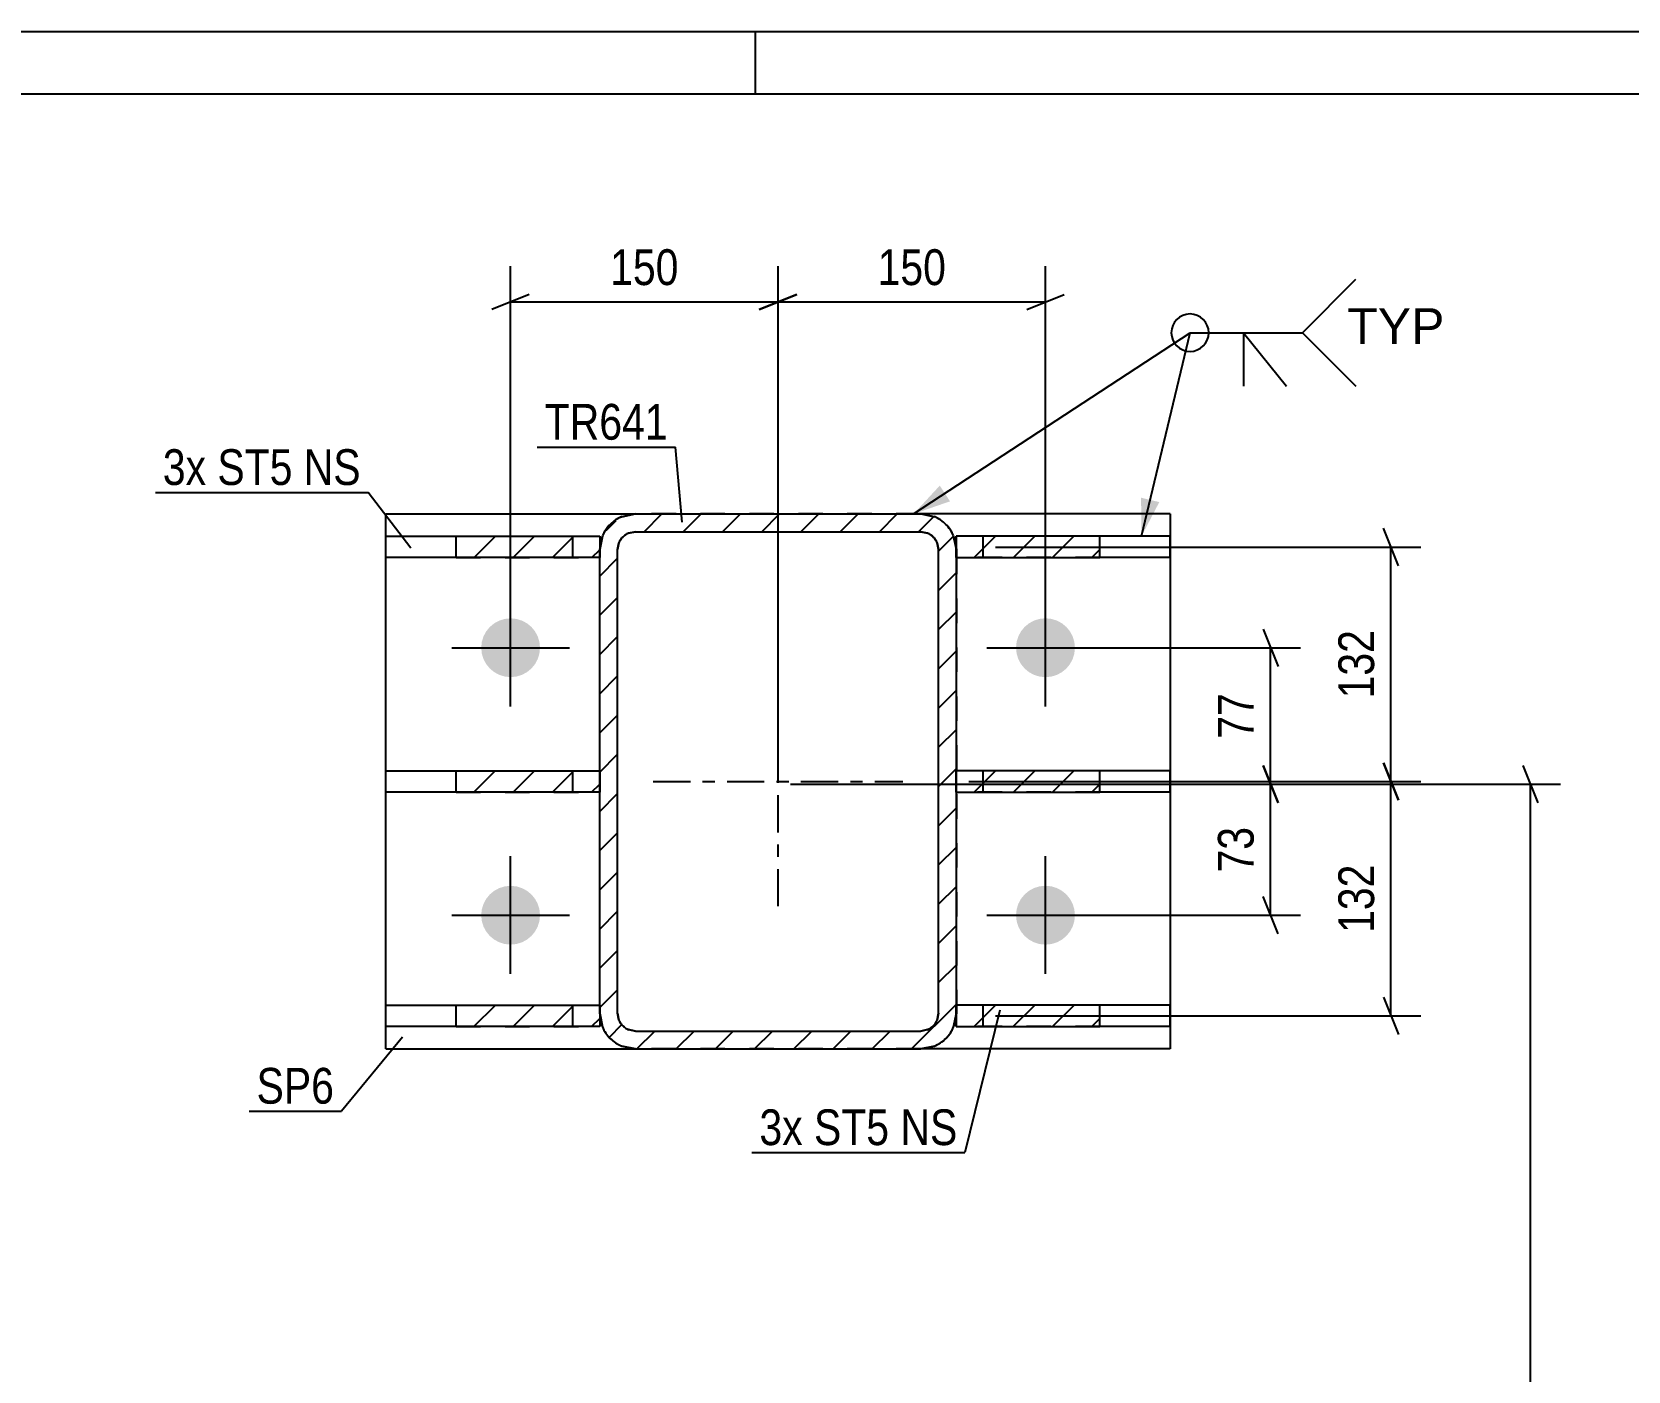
# Model space of a CAD drawing. Header units: millimetres. Extents: x 0 to 841, y 0 to 594.
# Drawn here: x 363 to 490.9, y 486.7 to 594 of the extents above; entities that cross this region are included whole.
import ezdxf

# ---------------------------------------------------------------- set-up
doc = ezdxf.new("R2010")
doc.units = ezdxf.units.MM
doc.linetypes.add('DXK_LINE_DOT2', pattern=[3.9198, 1.9599, -1.9599])
doc.linetypes.add('DXK_LINE_DOT3', pattern=[5.9187, 2.979, -0.9799, 0.9799, -0.9799])
doc.styles.add('Arial', font='ARIAL.TTF', dxfattribs={"height": 0.2})
doc.styles.add('Arial Narrow', font='ARIALN.TTF', dxfattribs={"height": 0.2})

# ---------------------------------------------------------------- blocks, each defined once
blk = doc.blocks.new('Unknown-761545199-1132')
at = {"color": 5, "linetype": 'Continuous'}
for p, q in [((841, 594), (0, 594)), ((421, 589), (421, 594)), ((836, 589), (5, 589))]:
    blk.add_line(p, q, dxfattribs=at)
blk = doc.blocks.new('Part-761545199-2595 - 2454')
at = {"linetype": 'Continuous'}
h = blk.add_hatch(dxfattribs=at)
h.set_pattern_fill('', scale=0.7, style=0, pattern_type=0)
h.set_pattern_definition([(45, (397.0104, 553.5897), (-1.57154, 1.57154), [])])
h.paths.add_polyline_path([(408.51, 553.59), (397.01, 553.59), (397.01, 551.88), (408.51, 551.88)])
at = {"color": 2, "linetype": 'Continuous'}
for p, q in [((391.37, 553.59), (397.01, 553.59)), ((391.37, 551.88), (391.37, 553.59)), ((397.01, 553.59), (408.51, 553.59)), ((397.01, 551.88), (397.01, 553.59)), ((408.51, 553.59), (408.51, 551.88)), ((397.01, 551.88), (391.37, 551.88)), ((408.51, 551.88), (397.01, 551.88))]:
    blk.add_line(p, q, dxfattribs=at)
at = {"color": 7, "linetype": 'DXK_LINE_DOT2'}
for p, q in [((397.01, 553.59), (408.51, 553.59)), ((406.37, 551.88), (406.37, 553.59)), ((408.51, 553.59), (408.51, 551.88)), ((397.01, 551.88), (408.51, 551.88))]:
    blk.add_line(p, q, dxfattribs=at)
blk = doc.blocks.new('Part-761545199-2473 - 2454')
at = {"color": 2, "linetype": 'Continuous'}
for p, q in [((391.37, 512.52), (391.37, 555.38)), ((391.37, 555.38), (411.37, 555.38)), ((454.23, 555.38), (434.23, 555.38)), ((454.23, 555.38), (454.23, 512.52)), ((391.37, 512.52), (411.37, 512.52)), ((454.23, 512.52), (434.23, 512.52))]:
    blk.add_line(p, q, dxfattribs=at)
at = {"color": 7, "linetype": 'DXK_LINE_DOT2'}
for p, q in [((434.23, 555.38), (411.37, 555.38)), ((434.23, 512.52), (411.37, 512.52))]:
    blk.add_line(p, q, dxfattribs=at)
blk = doc.blocks.new('Part-761545199-2559 - 2454')
at = {"linetype": 'Continuous'}
h = blk.add_hatch(dxfattribs=at)
h.set_pattern_fill('', scale=0.7, style=0, pattern_type=0)
h.set_pattern_definition([(45, (436.8714, 553.6117), (-1.57154, 1.57154), [])])
h.paths.add_polyline_path([(437.09, 552.52), (436.87, 553.61), (436.25, 554.54), (435.33, 555.16), (434.23, 555.38), (411.37, 555.38), (410.28, 555.16), (409.35, 554.54), (408.73, 553.61), (408.52, 552.52), (408.52, 515.38), (408.73, 514.28), (409.35, 513.36), (410.28, 512.74), (411.37, 512.52), (434.23, 512.52), (435.33, 512.74), (436.25, 513.36), (436.87, 514.28), (437.09, 515.38)])
h.paths.add_polyline_path([(435.55, 514.83), (435.24, 514.37), (434.78, 514.06), (434.23, 513.95), (411.37, 513.95), (410.83, 514.06), (410.36, 514.37), (410.05, 514.83), (409.95, 515.38), (409.95, 552.52), (410.05, 553.06), (410.36, 553.53), (410.83, 553.84), (411.37, 553.95), (434.23, 553.95), (434.78, 553.84), (435.24, 553.53), (435.55, 553.06), (435.66, 552.52), (435.66, 515.38)])
at = {"color": 7, "linetype": 'DXK_LINE_DOT2'}
for p, q in [((410.28, 555.16), (411.37, 555.38)), ((411.37, 555.38), (434.23, 555.38)), ((434.23, 555.38), (435.33, 555.16)), ((411.37, 553.95), (410.83, 553.84)), ((411.37, 553.95), (434.23, 553.95)), ((434.78, 553.84), (434.23, 553.95)), ((408.52, 552.52), (408.73, 553.61)), ((408.52, 515.38), (408.52, 552.52)), ((410.05, 553.06), (409.95, 552.52)), ((409.95, 515.38), (409.95, 552.52)), ((435.66, 552.52), (435.55, 553.06)), ((435.66, 515.38), (435.66, 552.52)), ((436.87, 553.61), (437.09, 552.52)), ((437.09, 552.52), (437.09, 515.38)), ((408.73, 514.28), (408.52, 515.38)), ((409.95, 515.38), (410.05, 514.83)), ((435.55, 514.83), (435.66, 515.38)), ((437.09, 515.38), (436.87, 514.28)), ((410.83, 514.06), (411.37, 513.95)), ((411.37, 513.95), (434.23, 513.95)), ((434.23, 513.95), (434.78, 514.06)), ((411.37, 512.52), (410.28, 512.74)), ((411.37, 512.52), (434.23, 512.52)), ((435.33, 512.74), (434.23, 512.52))]:
    blk.add_line(p, q, dxfattribs=at)
at = {"color": 2, "linetype": 'Continuous'}
for p, q in [((411.37, 555.38), (410.28, 555.16)), ((411.37, 555.38), (434.23, 555.38)), ((435.33, 555.16), (434.23, 555.38)), ((410.83, 553.84), (411.37, 553.95)), ((411.37, 553.95), (434.23, 553.95)), ((434.23, 553.95), (434.78, 553.84)), ((408.73, 553.61), (408.52, 552.52)), ((408.52, 515.38), (408.52, 552.52)), ((409.95, 552.52), (410.05, 553.06)), ((409.95, 515.38), (409.95, 552.52)), ((435.55, 553.06), (435.66, 552.52)), ((435.66, 515.38), (435.66, 552.52)), ((437.09, 552.52), (436.87, 553.61)), ((437.09, 515.38), (437.09, 552.52)), ((408.52, 515.38), (408.73, 514.28)), ((410.05, 514.83), (409.95, 515.38)), ((435.66, 515.38), (435.55, 514.83)), ((436.87, 514.28), (437.09, 515.38)), ((411.37, 513.95), (410.83, 514.06)), ((411.37, 513.95), (434.23, 513.95)), ((434.78, 514.06), (434.23, 513.95)), ((410.28, 512.74), (411.37, 512.52)), ((411.37, 512.52), (434.23, 512.52)), ((434.23, 512.52), (435.33, 512.74))]:
    blk.add_line(p, q, dxfattribs=at)
at = {"color": 7, "linetype": 'DXK_LINE_DOT3'}
for p, q in [((422.8, 523.95), (422.8, 543.95)), ((412.8, 533.95), (432.8, 533.95))]:
    blk.add_line(p, q, dxfattribs=at)
at = {"color": 7, "linetype": 'DXK_LINE_DOT2'}
for centre, radius, start, end in [((411.37, 552.52), 2.86, 112.5, 157.5), ((434.23, 552.52), 2.86, 22.5, 67.5), ((411.37, 552.52), 1.43, 112.5, 157.5), ((434.23, 552.52), 1.43, 22.5, 67.5), ((411.37, 515.38), 2.86, 202.5, 247.5), ((411.37, 515.38), 1.43, 202.5, 247.5), ((434.23, 515.38), 1.43, 292.5, 337.5), ((434.23, 515.38), 2.86, 292.5, 337.5)]:
    blk.add_arc(centre, radius, start, end, dxfattribs=at)
at = {"color": 2, "linetype": 'Continuous'}
for centre, radius, start, end in [((411.37, 552.52), 2.86, 112.5, 157.5), ((434.23, 552.52), 2.86, 22.5, 67.5), ((411.37, 552.52), 1.43, 112.5, 157.5), ((434.23, 552.52), 1.43, 22.5, 67.5), ((411.37, 515.38), 2.86, 202.5, 247.5), ((411.37, 515.38), 1.43, 202.5, 247.5), ((434.23, 515.38), 1.43, 292.5, 337.5), ((434.23, 515.38), 2.86, 292.5, 337.5)]:
    blk.add_arc(centre, radius, start, end, dxfattribs=at)
blk = doc.blocks.new('Part-761545199-2590 - 2454')
at = {"linetype": 'Continuous'}
h = blk.add_hatch(dxfattribs=at)
h.set_pattern_fill('', scale=0.7, style=0, pattern_type=0)
h.set_pattern_definition([(45, (397.0104, 516.0183), (-1.57154, 1.57154), [])])
h.paths.add_polyline_path([(408.51, 516.02), (397.01, 516.02), (397.01, 514.3), (408.51, 514.3)])
at = {"color": 2, "linetype": 'Continuous'}
for p, q in [((391.37, 516.02), (397.01, 516.02)), ((391.37, 514.3), (391.37, 516.02)), ((397.01, 516.02), (408.51, 516.02)), ((397.01, 514.3), (397.01, 516.02)), ((408.51, 516.02), (408.51, 514.3)), ((397.01, 514.3), (391.37, 514.3)), ((408.51, 514.3), (397.01, 514.3))]:
    blk.add_line(p, q, dxfattribs=at)
at = {"color": 7, "linetype": 'DXK_LINE_DOT2'}
for p, q in [((397.01, 516.02), (408.51, 516.02)), ((406.37, 514.3), (406.37, 516.02)), ((408.51, 516.02), (408.51, 514.3)), ((397.01, 514.3), (408.51, 514.3))]:
    blk.add_line(p, q, dxfattribs=at)
blk = doc.blocks.new('Part-761545199-2535 - 2454')
at = {"linetype": 'Continuous'}
h = blk.add_hatch(dxfattribs=at)
h.set_pattern_fill('', scale=0.7, style=0, pattern_type=0)
h.set_pattern_definition([(45, (437.0846, 534.804), (-1.57154, 1.57154), [])])
h.paths.add_polyline_path([(448.59, 534.8), (437.08, 534.8), (437.08, 533.09), (448.59, 533.09)])
at = {"color": 7, "linetype": 'DXK_LINE_DOT2'}
for p, q in [((437.08, 533.09), (437.08, 534.8)), ((448.59, 534.8), (437.08, 534.8)), ((439.23, 533.09), (439.23, 534.8)), ((448.59, 533.09), (437.08, 533.09))]:
    blk.add_line(p, q, dxfattribs=at)
at = {"color": 2, "linetype": 'Continuous'}
for p, q in [((448.59, 534.8), (437.08, 534.8)), ((437.08, 534.8), (437.08, 533.09)), ((454.23, 534.8), (448.59, 534.8)), ((448.59, 533.09), (448.59, 534.8)), ((454.23, 533.09), (454.23, 534.8)), ((437.08, 533.09), (448.59, 533.09)), ((454.23, 533.09), (448.59, 533.09))]:
    blk.add_line(p, q, dxfattribs=at)
blk = doc.blocks.new('Bolt-761545199-2548 - 2454')
at = {"linetype": 'Continuous'}
for points in [[(399.02, 544.66, -1), (403.73, 544.66, -1)], [(441.87, 544.66, -1), (446.59, 544.66, -1)], [(399.02, 523.23, -1), (403.73, 523.23, -1)], [(441.87, 523.23, -1), (446.59, 523.23, -1)]]:
    blk.add_hatch(color=1, dxfattribs=at).paths.add_polyline_path(points)
at = {"color": 1, "linetype": 'Continuous'}
for p, q in [((401.37, 539.95), (401.37, 549.38)), ((444.23, 539.95), (444.23, 549.38)), ((396.66, 544.66), (406.09, 544.66)), ((439.52, 544.66), (448.95, 544.66)), ((401.37, 518.52), (401.37, 527.95)), ((444.23, 518.52), (444.23, 527.95)), ((396.66, 523.23), (406.09, 523.23)), ((439.52, 523.23), (448.95, 523.23))]:
    blk.add_line(p, q, dxfattribs=at)
blk = doc.blocks.new('Part-761545199-2600 - 2454')
at = {"linetype": 'Continuous'}
h = blk.add_hatch(dxfattribs=at)
h.set_pattern_fill('', scale=0.7, style=0, pattern_type=0)
h.set_pattern_definition([(45, (397.0104, 534.804), (-1.57154, 1.57154), [])])
h.paths.add_polyline_path([(408.51, 534.8), (397.01, 534.8), (397.01, 533.09), (408.51, 533.09)])
at = {"color": 2, "linetype": 'Continuous'}
for p, q in [((391.37, 534.8), (397.01, 534.8)), ((391.37, 533.09), (391.37, 534.8)), ((397.01, 534.8), (408.51, 534.8)), ((397.01, 533.09), (397.01, 534.8)), ((408.51, 534.8), (408.51, 533.09)), ((397.01, 533.09), (391.37, 533.09)), ((408.51, 533.09), (397.01, 533.09))]:
    blk.add_line(p, q, dxfattribs=at)
at = {"color": 7, "linetype": 'DXK_LINE_DOT2'}
for p, q in [((397.01, 534.8), (408.51, 534.8)), ((406.37, 533.09), (406.37, 534.8)), ((408.51, 534.8), (408.51, 533.09)), ((397.01, 533.09), (408.51, 533.09))]:
    blk.add_line(p, q, dxfattribs=at)
blk = doc.blocks.new('Part-761545199-2605 - 2454')
at = {"linetype": 'Continuous'}
h = blk.add_hatch(dxfattribs=at)
h.set_pattern_fill('', scale=0.7, style=0, pattern_type=0)
h.set_pattern_definition([(45, (437.0846, 516.0183), (-1.57154, 1.57154), [])])
h.paths.add_polyline_path([(448.59, 516.02), (437.08, 516.02), (437.08, 514.3), (448.59, 514.3)])
at = {"color": 7, "linetype": 'DXK_LINE_DOT2'}
for p, q in [((437.08, 514.3), (437.08, 516.02)), ((448.59, 516.02), (437.08, 516.02)), ((439.23, 514.3), (439.23, 516.02)), ((448.59, 514.3), (437.08, 514.3))]:
    blk.add_line(p, q, dxfattribs=at)
at = {"color": 2, "linetype": 'Continuous'}
for p, q in [((448.59, 516.02), (437.08, 516.02)), ((437.08, 516.02), (437.08, 514.3)), ((454.23, 516.02), (448.59, 516.02)), ((448.59, 514.3), (448.59, 516.02)), ((454.23, 514.3), (454.23, 516.02)), ((437.08, 514.3), (448.59, 514.3)), ((454.23, 514.3), (448.59, 514.3))]:
    blk.add_line(p, q, dxfattribs=at)
blk = doc.blocks.new('Part-761545199-2610 - 2454')
at = {"linetype": 'Continuous'}
h = blk.add_hatch(dxfattribs=at)
h.set_pattern_fill('', scale=0.7, style=0, pattern_type=0)
h.set_pattern_definition([(45, (437.0846, 553.5897), (-1.57154, 1.57154), [])])
h.paths.add_polyline_path([(448.59, 553.59), (437.08, 553.59), (437.08, 551.88), (448.59, 551.88)])
at = {"color": 7, "linetype": 'DXK_LINE_DOT2'}
for p, q in [((437.08, 551.88), (437.08, 553.59)), ((448.59, 553.59), (437.08, 553.59)), ((439.23, 551.88), (439.23, 553.59)), ((448.59, 551.88), (437.08, 551.88))]:
    blk.add_line(p, q, dxfattribs=at)
at = {"color": 2, "linetype": 'Continuous'}
for p, q in [((448.59, 553.59), (437.08, 553.59)), ((437.08, 553.59), (437.08, 551.88)), ((454.23, 553.59), (448.59, 553.59)), ((448.59, 551.88), (448.59, 553.59)), ((454.23, 551.88), (454.23, 553.59)), ((437.08, 551.88), (448.59, 551.88)), ((454.23, 551.88), (448.59, 551.88))]:
    blk.add_line(p, q, dxfattribs=at)
blk = doc.blocks.new('StraightDimension-761545199-2632 - 2454')
at = {"color": 7, "linetype": 'Continuous'}
for p, q in [((483.7, 532.22), (482.5, 535.22)), ((423.8, 533.72), (485.5, 533.72)), ((483.1, 430.59), (483.1, 533.72)), ((482.5, 432.09), (483.7, 429.09)), ((423.8, 430.59), (485.5, 430.59))]:
    blk.add_line(p, q, dxfattribs=at)
at = {"color": 0}
blk.add_wipeout([(482.35, 486.41), (478.15, 486.41), (478.15, 477.9), (482.35, 477.9)], dxfattribs=at)
at = {"color": 3, "style": 'Arial Narrow'}
blk.add_text('3190', height=2.863, rotation=90.0002, dxfattribs=at).set_placement((481.75, 478.5))
blk = doc.blocks.new('StraightDimension-761545199-2655 - 2454')
at = {"color": 7, "linetype": 'Continuous'}
for p, q in [((472.51, 532.45), (471.31, 535.45)), ((438.08, 533.95), (474.31, 533.95)), ((471.91, 515.16), (471.91, 533.95)), ((471.31, 516.66), (472.51, 513.66)), ((440.23, 515.16), (474.31, 515.16))]:
    blk.add_line(p, q, dxfattribs=at)
at = {"color": 0}
blk.add_wipeout([(471.16, 527.9), (466.96, 527.9), (466.96, 521.21), (471.16, 521.21)], dxfattribs=at)
at = {"color": 3, "style": 'Arial Narrow'}
blk.add_text('132', height=2.863, rotation=90.0002, dxfattribs=at).set_placement((470.56, 521.81))
blk = doc.blocks.new('StraightDimension-761545199-2861 - 2454')
at = {"color": 7, "linetype": 'Continuous'}
for p, q in [((461.66, 535.22), (462.86, 532.22)), ((423.8, 533.72), (464.66, 533.72)), ((462.26, 523.23), (462.26, 533.72)), ((462.86, 521.73), (461.66, 524.73)), ((445.23, 523.23), (464.66, 523.23))]:
    blk.add_line(p, q, dxfattribs=at)
at = {"color": 0}
blk.add_wipeout([(461.51, 530.9), (457.31, 530.9), (457.31, 526.05), (461.51, 526.05)], dxfattribs=at)
at = {"color": 3, "style": 'Arial Narrow'}
blk.add_text('73', height=2.863, rotation=90.0002, dxfattribs=at).set_placement((460.91, 526.65))
blk = doc.blocks.new('StraightDimension-761545199-2662 - 2454')
at = {"color": 7, "linetype": 'Continuous'}
for p, q in [((472.51, 551.23), (471.31, 554.23)), ((440.23, 552.73), (474.31, 552.73)), ((471.91, 533.95), (471.91, 552.73)), ((471.31, 535.45), (472.51, 532.45)), ((438.08, 533.95), (474.31, 533.95))]:
    blk.add_line(p, q, dxfattribs=at)
at = {"color": 0}
blk.add_wipeout([(471.16, 546.68), (466.96, 546.68), (466.96, 540), (471.16, 540)], dxfattribs=at)
at = {"color": 3, "style": 'Arial Narrow'}
blk.add_text('132', height=2.863, rotation=90.0002, dxfattribs=at).set_placement((470.56, 540.6))
blk = doc.blocks.new('StraightDimension-761545199-2670 - 2454')
at = {"color": 7, "linetype": 'Continuous'}
for p, q in [((422.8, 534.72), (422.8, 575.22)), ((444.23, 545.66), (444.23, 575.22)), ((424.3, 572.97), (421.3, 571.77)), ((442.73, 571.77), (445.73, 572.97)), ((422.8, 572.37), (444.23, 572.37))]:
    blk.add_line(p, q, dxfattribs=at)
at = {"color": 0}
blk.add_wipeout([(436.86, 573.12), (436.86, 577.32), (430.18, 577.32), (430.18, 573.12)], dxfattribs=at)
at = {"color": 3, "style": 'Arial Narrow'}
blk.add_text('150', height=2.863, dxfattribs=at).set_placement((430.78, 573.72))
blk = doc.blocks.new('StraightDimension-761545199-2875 - 2454')
at = {"color": 7, "linetype": 'Continuous'}
for p, q in [((461.66, 546.16), (462.86, 543.16)), ((445.23, 544.66), (464.66, 544.66)), ((462.26, 533.72), (462.26, 544.66)), ((462.86, 532.22), (461.66, 535.22)), ((423.8, 533.72), (464.66, 533.72))]:
    blk.add_line(p, q, dxfattribs=at)
at = {"color": 0}
blk.add_wipeout([(461.51, 541.62), (457.31, 541.62), (457.31, 536.76), (461.51, 536.76)], dxfattribs=at)
at = {"color": 3, "style": 'Arial Narrow'}
blk.add_text('77', height=2.863, rotation=90.0002, dxfattribs=at).set_placement((460.91, 537.36))
blk = doc.blocks.new('StraightDimension-761545199-2684 - 2454')
at = {"color": 7, "linetype": 'Continuous'}
for p, q in [((401.37, 545.66), (401.37, 575.22)), ((422.8, 534.72), (422.8, 575.22)), ((402.87, 572.97), (399.87, 571.77)), ((421.3, 571.77), (424.3, 572.97)), ((401.37, 572.37), (422.8, 572.37))]:
    blk.add_line(p, q, dxfattribs=at)
at = {"color": 0}
blk.add_wipeout([(415.43, 573.12), (415.43, 577.32), (408.75, 577.32), (408.75, 573.12)], dxfattribs=at)
at = {"color": 3, "style": 'Arial Narrow'}
blk.add_text('150', height=2.863, dxfattribs=at).set_placement((409.35, 573.72))
blk = doc.blocks.new('Mark-761545199-2469 - 2454')
at = {"color": 0}
blk.add_wipeout([(387.23, 508.13), (387.23, 511.13), (381.02, 511.13), (381.02, 508.13)], dxfattribs=at)
blk.add_wipeout([(387.23, 508.13), (387.23, 511.13), (381.02, 511.13), (381.02, 508.13)], dxfattribs=at)
at = {"color": 30, "linetype": 'Continuous'}
for p in [(392.7, 513.45), (380.42, 507.53)]:
    blk.add_line(p, (387.83, 507.53), dxfattribs=at)
at = {"color": 3, "style": 'Arial Narrow'}
blk.add_text('SP6', height=2.863, dxfattribs=at).set_placement((381.02, 508.13))
blk = doc.blocks.new('Mark-761545199-2555 - 2454')
at = {"color": 0}
blk.add_wipeout([(413.98, 561.33), (413.98, 564.33), (404.11, 564.33), (404.11, 561.33)], dxfattribs=at)
blk.add_wipeout([(413.98, 561.33), (413.98, 564.33), (404.11, 564.33), (404.11, 561.33)], dxfattribs=at)
at = {"color": 30, "linetype": 'Continuous'}
for p in [(403.51, 560.73), (415.12, 554.73)]:
    blk.add_line(p, (414.58, 560.73), dxfattribs=at)
at = {"color": 3, "style": 'Arial Narrow'}
blk.add_text('TR641', height=2.863, dxfattribs=at).set_placement((404.11, 561.33))
blk = doc.blocks.new('WeldMark-761545199-2889 - 2454')
at = {"linetype": 'Continuous'}
for points in [[(436.58, 556.39), (433.66, 555.38), (435.76, 557.65)], [(453.35, 556.33), (451.92, 553.59), (451.89, 556.68)]]:
    blk.add_hatch(color=30, dxfattribs=at).paths.add_polyline_path(points)
at = {"color": 30, "linetype": 'Continuous'}
for p, q in [((433.66, 555.38), (455.81, 569.9)), ((451.92, 553.59), (455.81, 569.9)), ((455.81, 569.9), (464.81, 569.9))]:
    blk.add_line(p, q, dxfattribs=at)
at = {"color": 3, "linetype": 'Continuous'}
for q in [(463.53, 565.61), (460.1, 565.61)]:
    blk.add_line((460.1, 569.9), q, dxfattribs=at)
for start, end in [(90, 270), (270, 90)]:
    blk.add_arc((455.81, 569.9), 1.5, start, end, dxfattribs=at)
at = {"color": 0, "linetype": 'Continuous'}
blk.add_wipeout([(476.19, 569), (476.19, 572), (468.41, 572), (468.41, 569)], dxfattribs=at)
blk.add_wipeout([(476.19, 569), (476.19, 572), (468.41, 572), (468.41, 569)], dxfattribs=at)
at = {"color": 3, "linetype": 'Continuous'}
for q in [(469.1, 574.18), (469.1, 565.61)]:
    blk.add_line((464.81, 569.9), q, dxfattribs=at)
at = {"color": 3, "linetype": 'Continuous', "style": 'Arial'}
blk.add_text('TYP', height=2.865, dxfattribs=at).set_placement((468.41, 569))
blk = doc.blocks.new('MarkSet-761545199-3016 - 2454')
at = {"color": 0}
for points in [[(424.78, 504.81), (424.78, 507.81), (421.31, 507.81), (421.31, 504.81)], [(431.71, 504.81), (431.71, 507.81), (425.68, 507.81), (425.68, 504.81)], [(437.17, 504.81), (437.17, 507.81), (432.61, 507.81), (432.61, 504.81)]]:
    blk.add_wipeout(points, dxfattribs=at)
for points in [[(424.78, 504.81), (424.78, 507.81), (421.31, 507.81), (421.31, 504.81)], [(431.71, 504.81), (431.71, 507.81), (425.68, 507.81), (425.68, 504.81)], [(437.17, 504.81), (437.17, 507.81), (432.61, 507.81), (432.61, 504.81)]]:
    blk.add_wipeout(points, dxfattribs=at)
at = {"color": 30, "linetype": 'Continuous'}
for p in [(440.56, 515.63), (420.71, 504.21)]:
    blk.add_line(p, (437.77, 504.21), dxfattribs=at)
at = {"color": 3, "style": 'Arial Narrow'}
for s, p in [('3x', (421.31, 504.81)), ('ST5', (425.68, 504.81)), ('NS', (432.61, 504.81))]:
    blk.add_text(s, height=2.863, dxfattribs=at).set_placement(p)
blk = doc.blocks.new('MarkSet-761545199-3023 - 2454')
at = {"color": 0}
for points in [[(376.98, 557.7), (376.98, 560.7), (373.51, 560.7), (373.51, 557.7)], [(383.9, 557.7), (383.9, 560.7), (377.88, 560.7), (377.88, 557.7)], [(389.37, 557.7), (389.37, 560.7), (384.8, 560.7), (384.8, 557.7)]]:
    blk.add_wipeout(points, dxfattribs=at)
for points in [[(376.98, 557.7), (376.98, 560.7), (373.51, 560.7), (373.51, 557.7)], [(383.9, 557.7), (383.9, 560.7), (377.88, 560.7), (377.88, 557.7)], [(389.37, 557.7), (389.37, 560.7), (384.8, 560.7), (384.8, 557.7)]]:
    blk.add_wipeout(points, dxfattribs=at)
at = {"color": 30, "linetype": 'Continuous'}
for p in [(372.91, 557.1), (393.38, 552.65)]:
    blk.add_line(p, (389.97, 557.1), dxfattribs=at)
at = {"color": 3, "style": 'Arial Narrow'}
for s, p in [('3x', (373.51, 557.7)), ('ST5', (377.88, 557.7)), ('NS', (384.8, 557.7))]:
    blk.add_text(s, height=2.863, dxfattribs=at).set_placement(p)

msp = doc.modelspace()

# ---------------------------------------------------------------- block references
for name in ['Unknown-761545199-1132', 'Part-761545199-2473 - 2454', 'Part-761545199-2559 - 2454', 'Part-761545199-2595 - 2454', 'Part-761545199-2610 - 2454', 'Bolt-761545199-2548 - 2454', 'Part-761545199-2600 - 2454', 'Part-761545199-2535 - 2454', 'Part-761545199-2590 - 2454', 'Part-761545199-2605 - 2454']:
    msp.add_blockref(name, (0, 0))

# ---------------------------------------------------------------- next in the draw order: block references
for name in ['MarkSet-761545199-3023 - 2454', 'StraightDimension-761545199-2632 - 2454', 'Mark-761545199-2469 - 2454']:
    msp.add_blockref(name, (0, 0))

# ---------------------------------------------------------------- next in the draw order: block references
msp.add_blockref('StraightDimension-761545199-2655 - 2454', (0, 0))

# ---------------------------------------------------------------- next in the draw order: block references
for name in ['StraightDimension-761545199-2861 - 2454', 'MarkSet-761545199-3016 - 2454']:
    msp.add_blockref(name, (0, 0))

# ---------------------------------------------------------------- next in the draw order: block references
msp.add_blockref('StraightDimension-761545199-2662 - 2454', (0, 0))

# ---------------------------------------------------------------- next in the draw order: block references
msp.add_blockref('StraightDimension-761545199-2670 - 2454', (0, 0))

# ---------------------------------------------------------------- next in the draw order: block references
for name in ['WeldMark-761545199-2889 - 2454', 'StraightDimension-761545199-2875 - 2454']:
    msp.add_blockref(name, (0, 0))

# ---------------------------------------------------------------- next in the draw order: block references
msp.add_blockref('StraightDimension-761545199-2684 - 2454', (0, 0))

# ---------------------------------------------------------------- next in the draw order: block references
msp.add_blockref('Mark-761545199-2555 - 2454', (0, 0))

doc.saveas('drawing.dxf')
